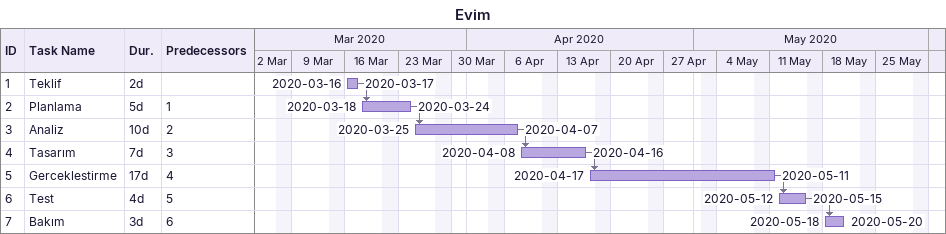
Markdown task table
Evim

| ID | Task | Duration | Start | Finish | Predecessors |
|---|---|---|---|---|---|
| 1 | Teklif | 2d | 2020-03-16 | 2020-03-17 |  |
| 2 | Planlama | 5d | 2020-03-18 | 2020-03-24 | 1 |
| 3 | Analiz | 10d | 2020-03-25 | 2020-04-07 | 2 |
| 4 | Tasarım | 7d | 2020-04-08 | 2020-04-16 | 3 |
| 5 | Gerceklestirme | 17d | 2020-04-17 | 2020-05-11 | 4 |
| 6 | Test | 4d | 2020-05-12 | 2020-05-15 | 5 |
| 7 | Bakım | 3d | 2020-05-18 | 2020-05-20 | 6 |
